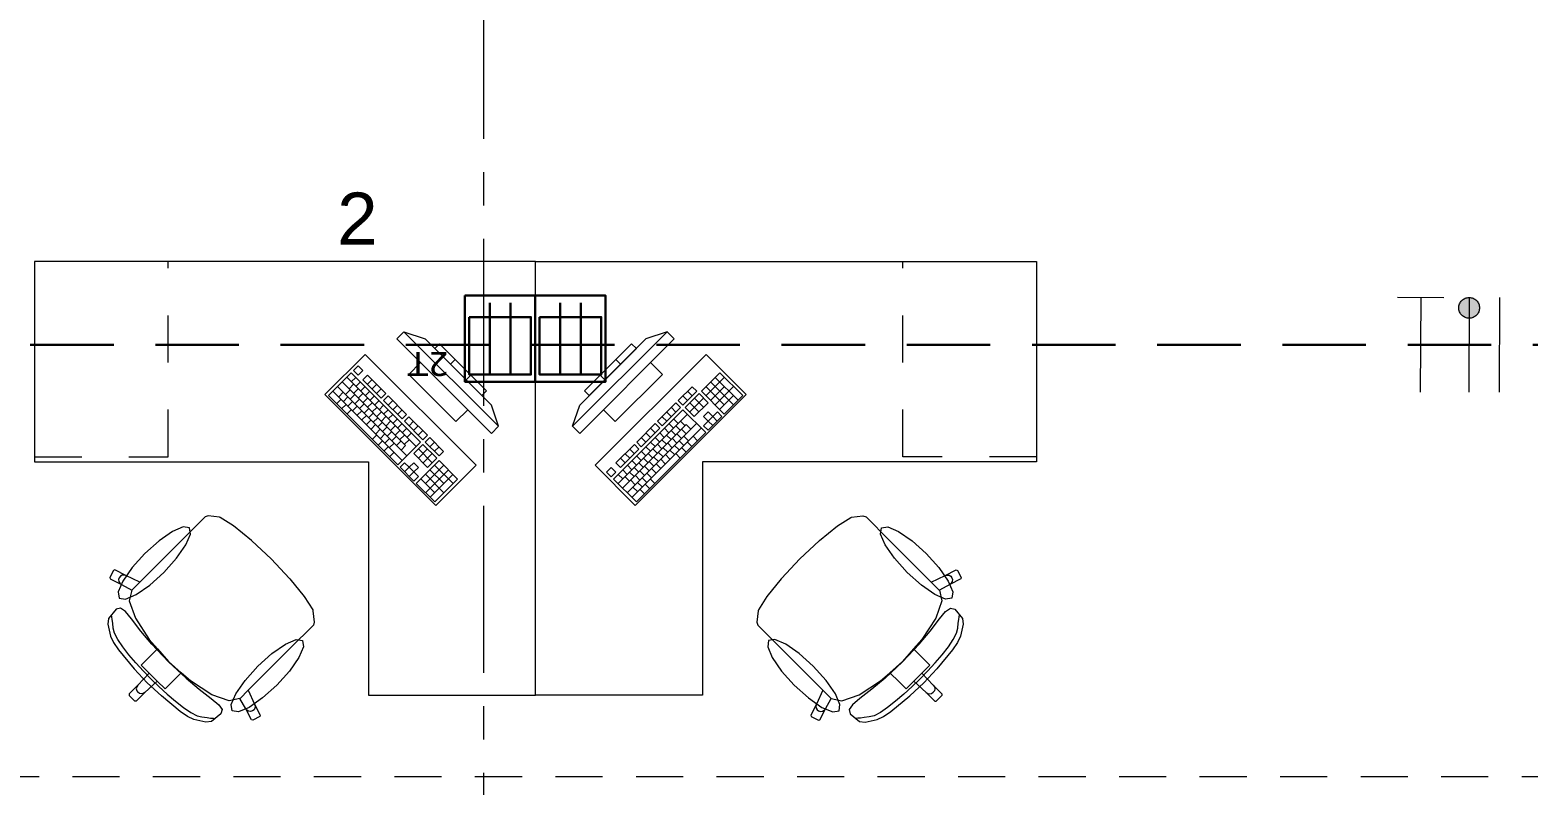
# Model space of a CAD drawing. Header units: inches. Extents: x -19 to 5698, y -728 to 92.
# Drawn here: x 222.684 to 227.17, y 30.175 to 32.437 of the extents above; entities that cross this region are included whole.
import ezdxf

# ---------------------------------------------------------------- set-up
doc = ezdxf.new("R2010")
doc.units = ezdxf.units.IN
doc.header["$MEASUREMENT"] = 0
for name, pattern in [('HIDDEN', [0.375, 0.25, -0.125]), ('Hidden Line', [0.195611, 0.141111, -0.0545]), ('Punto & Raya', [0.65, 0.5, -0.075, 0, -0.075]), ('Rayas', [0.282222, 0.141111, -0.141111]), ('RAYITAS', [0.375, 0.25, -0.125])]:
    doc.linetypes.add(name, pattern=pattern)
doc.layers.get('0').update_dxf_attribs({"color": 61})
for name, color, linetype, lineweight in [('00 conduct tomacorr', 120, 'HIDDEN', 30), ('00 IE LUZ EMERGENCIA', 253, 'Continuous', 0), ('T-TECHO-E', 150, 'Continuous', 20), ('TOMACORRIENTE', 22, 'RAYITAS', 9)]:
    doc.layers.add(name, color=color, linetype=linetype, lineweight=lineweight)
for name, color, linetype in [('08 _ STR _ EXT _ 09 Vigas', 251, 'Continuous'), ('Interior - Mobiliario', 7, 'Continuous'), ('Marcador - Secciones', 7, 'Continuous')]:
    doc.layers.add(name, color=color, linetype=linetype)
doc.styles.add('Annotative', font='arial.ttf')

# ---------------------------------------------------------------- blocks, each defined once
blk = doc.blocks.new('CAJA POP UP 6 MODULOS')
at = {"layer": '00 conduct tomacorr', "linetype": 'Continuous'}
for p, q in [((-0.095, -0.165), (-0.095, -0.0151)), ((-0.052, -0.165), (-0.052, -0.0151)), ((0.052, -0.165), (0.052, -0.0151)), ((0.095, -0.165), (0.095, -0.0151)), ((0, -0.165), (0, -0.18))]:
    blk.add_line(p, q, dxfattribs=at)
for points in [[(-0.147, 0), (0.147, 0), (0.147, -0.18), (-0.147, -0.18)], [(0, 0), (0.147, 0), (0.147, -0.18), (0, -0.18)]]:
    blk.add_lwpolyline(points, close=True, dxfattribs=at)
for points in [[(-0.138, -0.045), (-0.009, -0.045), (-0.009, -0.165), (-0.138, -0.165), (-0.138, -0.045)], [(0.009, -0.045), (0.138, -0.045), (0.138, -0.165), (0.009, -0.165), (0.009, -0.045)]]:
    blk.add_lwpolyline(points, dxfattribs=at)
at = {"color": 1, "insert": (-0.1807, -0.168), "char_height": 0.05, "attachment_point": 1, "rotation": 180}
blk.add_mtext_dynamic_manual_height_columns('{\\fVerdana|b0|i0|c0|p34;2T}', width=0.000481, gutter_width=0.1561, heights=[0], dxfattribs=at)
blk = doc.blocks.new('a')
at = {"layer": 'TOMACORRIENTE', "ltscale": 0.05}
h = blk.add_hatch(color=4, dxfattribs=at)
edge = h.paths.add_edge_path()
edge.add_arc((0, 0.0752), 0.0211, 0, 360)
at = {"layer": 'TOMACORRIENTE', "color": 4}
for p, q in [((-0.1455, 0.0963), (-0.0515, 0.0963)), ((-0.0985, 0.0963), (-0.0985, -0.0966)), ((0, 0.0963), (0, -0.0963)), ((0.0623, -0.0963), (0.0623, 0.0963))]:
    blk.add_line(p, q, dxfattribs=at)
blk.add_circle((0, 0.0752), 0.0211, dxfattribs=at)
blk = doc.blocks.new('CABLE 3FACE')
at = {"layer": 'T-TECHO-E', "rotation": 59.94170052614085}
blk.add_blockref('a', (0, 0), dxfattribs=at)

msp = doc.modelspace()

# ---------------------------------------------------------------- linework, layer by layer
at = {"layer": '00 conduct tomacorr'}
msp.add_line((230.0597, 31.4939), (218.5049, 31.4939, 0.0001), dxfattribs=at)
at = {"layer": '08 _ STR _ EXT _ 09 Vigas', "color": 251, "linetype": 'Hidden Line', "lineweight": 13, "true_color": 0x636466}
msp.add_line((222.57, 30.2), (229.07, 30.2), dxfattribs=at)
at = {"layer": 'Interior - Mobiliario', "color": 175, "linetype": 'Rayas', "lineweight": 13}
for p, q in [((223.098, 31.1587), (223.098, 31.7437)), ((225.298, 31.1587), (225.298, 31.7437)), ((222.698, 31.1587), (223.098, 31.1587)), ((225.698, 31.1587), (225.298, 31.1587))]:
    msp.add_line(p, q, dxfattribs=at)
at = {"layer": 'Interior - Mobiliario', "color": 175, "linetype": 'Continuous', "lineweight": 13}
for p, q in [((223.804, 31.5326), (223.7828, 31.5114)), ((223.7828, 31.5114), (224.0657, 31.2285)), ((224.0869, 31.2497), (223.804, 31.5326)), ((223.804, 31.5326), (223.8677, 31.5114)), ((223.8677, 31.5114), (224.0657, 31.3134)), ((223.9101, 31.4972), (223.896, 31.4831)), ((224.0515, 31.3558), (223.9101, 31.4972)), ((224.5919, 31.5326), (224.3091, 31.2497)), ((224.3303, 31.2285), (224.6131, 31.5114)), ((224.3303, 31.3134), (224.5283, 31.5114)), ((224.4858, 31.4972), (224.3444, 31.3558)), ((224.5, 31.4831), (224.4858, 31.4972)), ((224.5919, 31.5326), (224.5283, 31.5114)), ((224.6131, 31.5114), (224.5919, 31.5326)), ((223.896, 31.4831), (224.0374, 31.3417)), ((223.9431, 31.4359), (223.9572, 31.4501)), ((224.3586, 31.3417), (224.5, 31.4831)), ((224.4528, 31.4359), (224.4387, 31.4501)), ((223.6461, 31.4103), (223.5775, 31.3417)), ((223.8538, 31.2026), (223.6461, 31.4103)), ((223.6666, 31.4308), (223.6529, 31.4171)), ((223.6529, 31.4171), (223.6668, 31.4033)), ((223.6805, 31.417), (223.6666, 31.4308)), ((223.6668, 31.4033), (223.6805, 31.417)), ((223.6943, 31.4031), (223.6806, 31.3894)), ((223.7497, 31.3478), (223.6943, 31.4031)), ((223.8535, 31.4407), (223.8182, 31.4053)), ((223.8182, 31.4053), (223.9596, 31.2639)), ((223.995, 31.2992), (223.8535, 31.4407)), ((223.9902, 31.3888), (224.0044, 31.4029)), ((224.4057, 31.3888), (224.3916, 31.4029)), ((224.5424, 31.4407), (224.401, 31.2992)), ((224.4363, 31.2639), (224.5778, 31.4053)), ((224.5778, 31.4053), (224.5424, 31.4407)), ((224.7499, 31.4103), (224.6945, 31.3549)), ((224.8184, 31.3417), (224.7499, 31.4103)), ((223.6049, 31.3691), (223.8126, 31.1614)), ((223.6186, 31.3828), (223.809, 31.1924)), ((223.6292, 31.3449), (223.6429, 31.3586)), ((223.6324, 31.3966), (223.8401, 31.1888)), ((223.6394, 31.3621), (223.6531, 31.3758)), ((223.6462, 31.3827), (223.6599, 31.3964)), ((223.6533, 31.3482), (223.667, 31.3619)), ((223.6601, 31.3689), (223.6738, 31.3826)), ((223.6739, 31.355), (223.6876, 31.3687)), ((223.6806, 31.3894), (223.736, 31.334)), ((223.6945, 31.3756), (223.7082, 31.3893)), ((223.7083, 31.3617), (223.722, 31.3755)), ((223.7222, 31.3479), (223.7359, 31.3616)), ((224.667, 31.3685), (224.6254, 31.327)), ((224.6807, 31.3548), (224.667, 31.3685)), ((224.7082, 31.3412), (224.7636, 31.3966)), ((224.7632, 31.3139), (224.7083, 31.3687)), ((224.7219, 31.3275), (224.7634, 31.369)), ((224.7907, 31.314), (224.7222, 31.3826)), ((224.7356, 31.3137), (224.791, 31.3691)), ((224.8046, 31.3279), (224.736, 31.3964)), ((223.5775, 31.3417), (223.7852, 31.134)), ((223.5912, 31.3554), (223.7989, 31.1477)), ((223.6017, 31.3175), (223.6155, 31.3312)), ((223.6085, 31.3381), (223.6222, 31.3518)), ((223.6173, 31.3019), (223.631, 31.3156)), ((223.6224, 31.3243), (223.6361, 31.338)), ((223.6362, 31.3104), (223.6499, 31.3241)), ((223.643, 31.3311), (223.6567, 31.3448)), ((223.6569, 31.3172), (223.6706, 31.3309)), ((223.6671, 31.3344), (223.6808, 31.3481)), ((223.6707, 31.3034), (223.6844, 31.3171)), ((223.681, 31.3205), (223.6947, 31.3342)), ((223.6877, 31.3412), (223.7015, 31.3549)), ((223.6948, 31.3067), (223.7085, 31.3204)), ((223.7016, 31.3273), (223.7153, 31.341)), ((223.7154, 31.3135), (223.7292, 31.3272)), ((223.7293, 31.2996), (223.743, 31.3133)), ((223.736, 31.334), (223.7497, 31.3478)), ((223.7567, 31.3408), (223.7429, 31.3271)), ((223.7429, 31.3271), (223.7983, 31.2717)), ((223.812, 31.2854), (223.7567, 31.3408)), ((223.7568, 31.3133), (223.7705, 31.327)), ((223.7706, 31.2994), (223.7843, 31.3131)), ((224.0374, 31.3417), (224.0515, 31.3558)), ((224.0869, 31.2497), (224.0657, 31.3134)), ((224.3091, 31.2497), (224.3303, 31.3134)), ((224.3444, 31.3558), (224.3586, 31.3417)), ((224.6185, 31.3201), (224.5631, 31.2647)), ((224.6322, 31.3064), (224.6185, 31.3201)), ((224.6254, 31.327), (224.6391, 31.3133)), ((224.6391, 31.3133), (224.6807, 31.3548)), ((224.653, 31.3271), (224.6393, 31.3408)), ((224.6875, 31.348), (224.646, 31.3064)), ((224.6668, 31.341), (224.6531, 31.3547)), ((224.6597, 31.2927), (224.7013, 31.3342)), ((224.6873, 31.2928), (224.6599, 31.3203)), ((224.6734, 31.279), (224.715, 31.3205)), ((224.7011, 31.3067), (224.6737, 31.3341)), ((224.715, 31.3205), (224.6875, 31.348)), ((224.6945, 31.3549), (224.763, 31.2863)), ((224.7493, 31.3), (224.7909, 31.3416)), ((224.763, 31.2863), (224.8184, 31.3417)), ((223.6329, 31.2863), (223.6466, 31.3)), ((223.6501, 31.2966), (223.6638, 31.3103)), ((223.6639, 31.2827), (223.6776, 31.2964)), ((223.6778, 31.2689), (223.6915, 31.2826)), ((223.6846, 31.2895), (223.6983, 31.3032)), ((223.6916, 31.255), (223.7053, 31.2687)), ((223.6984, 31.2757), (223.7121, 31.2894)), ((223.7087, 31.2928), (223.7224, 31.3066)), ((223.7122, 31.2618), (223.726, 31.2755)), ((223.7225, 31.279), (223.7362, 31.2927)), ((223.7363, 31.2651), (223.7501, 31.2789)), ((223.7431, 31.2858), (223.7569, 31.2995)), ((223.757, 31.2719), (223.7707, 31.2856)), ((223.7708, 31.2581), (223.7845, 31.2718)), ((223.7845, 31.2856), (223.7982, 31.2993)), ((223.7983, 31.2717), (223.812, 31.2854)), ((223.819, 31.2785), (223.8053, 31.2648)), ((223.8744, 31.2231), (223.819, 31.2785)), ((223.9596, 31.2639), (223.995, 31.2992)), ((224.401, 31.2992), (224.4363, 31.2639)), ((224.6391, 31.2995), (224.4314, 31.0918)), ((224.4451, 31.0781), (224.6528, 31.2858)), ((224.5768, 31.251), (224.6322, 31.3064)), ((224.5907, 31.2648), (224.577, 31.2785)), ((224.6045, 31.2787), (224.5908, 31.2924)), ((224.6184, 31.2925), (224.6047, 31.3062)), ((224.6251, 31.2581), (224.6114, 31.2718)), ((224.7076, 31.2309), (224.6391, 31.2995)), ((224.646, 31.3064), (224.6734, 31.279)), ((224.7148, 31.293), (224.701, 31.2791)), ((224.701, 31.2791), (224.7147, 31.2654)), ((224.7146, 31.2378), (224.7561, 31.2794)), ((224.7147, 31.2654), (224.7286, 31.2793)), ((224.7286, 31.2793), (224.7148, 31.293)), ((224.7424, 31.2931), (224.7286, 31.2793)), ((224.7423, 31.2655), (224.7286, 31.2793)), ((224.7561, 31.2794), (224.7424, 31.2931)), ((223.7055, 31.2412), (223.7192, 31.2549)), ((223.7091, 31.2102), (223.7228, 31.2239)), ((223.7193, 31.2273), (223.733, 31.241)), ((223.7261, 31.248), (223.7398, 31.2617)), ((223.7332, 31.2135), (223.7469, 31.2272)), ((223.7399, 31.2341), (223.7537, 31.2478)), ((223.7502, 31.2513), (223.7639, 31.265)), ((223.7538, 31.2203), (223.7675, 31.234)), ((223.764, 31.2374), (223.7778, 31.2512)), ((223.7779, 31.2236), (223.7916, 31.2373)), ((223.7847, 31.2442), (223.7984, 31.258)), ((223.7917, 31.2098), (223.8055, 31.2235)), ((223.7985, 31.2304), (223.8122, 31.2441)), ((223.8053, 31.2648), (223.8606, 31.2094)), ((223.8124, 31.2165), (223.8261, 31.2303)), ((223.8191, 31.251), (223.8328, 31.2647)), ((223.8329, 31.2371), (223.8467, 31.2508)), ((223.8468, 31.2233), (223.8605, 31.237)), ((223.8606, 31.2094), (223.8744, 31.2231)), ((224.0657, 31.2285), (224.0869, 31.2497)), ((224.3091, 31.2497), (224.3303, 31.2285)), ((224.4588, 31.0644), (224.6492, 31.2548)), ((224.4725, 31.0506), (224.6802, 31.2584)), ((224.4862, 31.0369), (224.6939, 31.2446)), ((224.4999, 31.0232), (224.7076, 31.2309)), ((224.5562, 31.2578), (224.5008, 31.2024)), ((224.5145, 31.1886), (224.5699, 31.244)), ((224.5422, 31.2163), (224.5285, 31.2301)), ((224.5561, 31.2302), (224.5423, 31.2439)), ((224.5699, 31.244), (224.5562, 31.2578)), ((224.5631, 31.2647), (224.5768, 31.251)), ((224.5836, 31.2165), (224.5698, 31.2303)), ((224.5974, 31.2304), (224.5837, 31.2441)), ((224.6042, 31.2098), (224.5905, 31.2235)), ((224.6113, 31.2442), (224.5975, 31.258)), ((224.618, 31.2236), (224.6043, 31.2373)), ((224.6319, 31.2374), (224.6182, 31.2512)), ((224.6352, 31.2133), (224.6215, 31.2271)), ((224.6457, 31.2513), (224.632, 31.265)), ((224.6491, 31.2272), (224.6354, 31.2409)), ((224.6629, 31.241), (224.6492, 31.2548)), ((224.7147, 31.2654), (224.7009, 31.2516)), ((224.7009, 31.2516), (224.7146, 31.2378)), ((224.7284, 31.2517), (224.7147, 31.2654)), ((223.7264, 31.1928), (223.7401, 31.2066)), ((223.7437, 31.1755), (223.7574, 31.1892)), ((223.747, 31.1996), (223.7607, 31.2133)), ((223.7608, 31.1858), (223.7746, 31.1995)), ((223.7676, 31.2064), (223.7814, 31.2201)), ((223.7815, 31.1926), (223.7952, 31.2063)), ((223.7852, 31.134), (223.8538, 31.2026)), ((223.7953, 31.1787), (223.809, 31.1924)), ((223.8056, 31.1959), (223.8193, 31.2096)), ((223.8607, 31.1956), (223.8333, 31.1682)), ((223.847, 31.1819), (223.8885, 31.1404)), ((223.8471, 31.1544), (223.8746, 31.1818)), ((223.9023, 31.1541), (223.8607, 31.1956)), ((223.8813, 31.2162), (223.8676, 31.2025)), ((223.8676, 31.2025), (223.9091, 31.161)), ((223.9228, 31.1747), (223.8813, 31.2162)), ((223.8814, 31.1886), (223.8951, 31.2024)), ((223.8953, 31.1748), (223.909, 31.1885)), ((224.4939, 31.1954), (224.4385, 31.14)), ((224.4522, 31.1263), (224.5076, 31.1817)), ((224.4937, 31.1679), (224.48, 31.1816)), ((224.5076, 31.1817), (224.4939, 31.1954)), ((224.5008, 31.2024), (224.5145, 31.1886)), ((224.5284, 31.2025), (224.5147, 31.2162)), ((224.542, 31.175), (224.5283, 31.1887)), ((224.5559, 31.1888), (224.5421, 31.2026)), ((224.5627, 31.1682), (224.5489, 31.1819)), ((224.5697, 31.2027), (224.556, 31.2164)), ((224.5765, 31.1821), (224.5628, 31.1958)), ((224.5903, 31.1959), (224.5766, 31.2096)), ((224.5937, 31.1718), (224.58, 31.1855)), ((224.6075, 31.1857), (224.5938, 31.1994)), ((224.6143, 31.165), (224.6006, 31.1787)), ((224.6214, 31.1995), (224.6077, 31.2132)), ((224.6282, 31.1789), (224.6144, 31.1926)), ((224.642, 31.1927), (224.6283, 31.2064)), ((224.6488, 31.1721), (224.6351, 31.1858)), ((224.6559, 31.2066), (224.6421, 31.2203)), ((224.6661, 31.1894), (224.6524, 31.2031)), ((224.6834, 31.2067), (224.6697, 31.2204)), ((223.761, 31.1582), (223.7747, 31.1719)), ((223.8059, 31.1408), (223.7921, 31.1271)), ((223.8197, 31.1269), (223.8059, 31.1408)), ((223.8334, 31.1406), (223.8197, 31.1269)), ((223.8333, 31.1682), (223.8748, 31.1267)), ((223.8473, 31.1268), (223.8334, 31.1406)), ((223.9092, 31.1472), (223.8406, 31.0786)), ((223.861, 31.1405), (223.8884, 31.1679)), ((223.8682, 31.0785), (223.923, 31.1333)), ((223.8748, 31.1267), (223.9023, 31.1541)), ((223.8955, 31.1335), (223.9509, 31.0781)), ((223.9091, 31.161), (223.9228, 31.1747)), ((223.9646, 31.0918), (223.9092, 31.1472)), ((224.4385, 31.14), (224.4522, 31.1263)), ((224.4661, 31.1402), (224.4523, 31.1539)), ((224.4799, 31.154), (224.4662, 31.1677)), ((224.4866, 31.1196), (224.4729, 31.1333)), ((224.5005, 31.1335), (224.4868, 31.1472)), ((224.5143, 31.1473), (224.5006, 31.161)), ((224.5211, 31.1267), (224.5074, 31.1404)), ((224.5282, 31.1612), (224.5145, 31.1749)), ((224.535, 31.1405), (224.5212, 31.1542)), ((224.5488, 31.1544), (224.5351, 31.1681)), ((224.5521, 31.1303), (224.5384, 31.144)), ((224.566, 31.1441), (224.5523, 31.1578)), ((224.5728, 31.1235), (224.5591, 31.1372)), ((224.5798, 31.158), (224.5661, 31.1717)), ((224.5866, 31.1373), (224.5729, 31.151)), ((224.6005, 31.1512), (224.5868, 31.1649)), ((224.6315, 31.1548), (224.6178, 31.1685)), ((223.7921, 31.1271), (223.8337, 31.0855)), ((223.806, 31.1132), (223.8197, 31.1269)), ((223.8197, 31.1269), (223.8335, 31.1131)), ((223.8198, 31.0994), (223.8335, 31.1131)), ((223.8335, 31.1131), (223.8473, 31.1268)), ((223.8474, 31.0992), (223.8335, 31.1131)), ((223.8337, 31.0855), (223.8474, 31.0992)), ((223.8543, 31.0923), (223.8959, 31.0508)), ((223.868, 31.106), (223.9234, 31.0506)), ((223.8683, 31.0509), (223.9369, 31.1195)), ((223.8817, 31.1197), (223.9233, 31.0782)), ((223.8821, 31.0371), (223.9507, 31.1056)), ((223.896, 31.0232), (223.9646, 31.0918)), ((224.4246, 31.1262), (224.4108, 31.1124)), ((224.4108, 31.1124), (224.4245, 31.0986)), ((224.4245, 31.0986), (224.4384, 31.1125)), ((224.4384, 31.1125), (224.4246, 31.1262)), ((224.4314, 31.0918), (224.4999, 31.0232)), ((224.4589, 31.0919), (224.4452, 31.1056)), ((224.4728, 31.1058), (224.4591, 31.1195)), ((224.4796, 31.0851), (224.4659, 31.0988)), ((224.4934, 31.099), (224.4797, 31.1127)), ((224.4967, 31.0749), (224.483, 31.0886)), ((224.5073, 31.1128), (224.4935, 31.1265)), ((224.5106, 31.0887), (224.4969, 31.1024)), ((224.5244, 31.1026), (224.5107, 31.1163)), ((224.5312, 31.0819), (224.5175, 31.0956)), ((224.5383, 31.1164), (224.5246, 31.1301)), ((224.5451, 31.0958), (224.5314, 31.1095)), ((224.5553, 31.0786), (224.5416, 31.0923)), ((224.5589, 31.1096), (224.5452, 31.1233)), ((223.8406, 31.0786), (223.896, 31.0232)), ((224.5035, 31.0542), (224.4898, 31.0679)), ((224.5174, 31.0681), (224.5037, 31.0818)), ((224.5242, 31.0474), (224.5105, 31.0612)), ((224.5397, 31.063), (224.526, 31.0767)), ((223.1864, 30.9563), (223.1609, 30.9308)), ((223.2083, 30.9783), (223.1864, 30.9563)), ((223.2176, 30.9812), (223.2083, 30.9783)), ((223.2516, 30.9772), (223.2176, 30.9812)), ((223.2537, 30.9763), (223.2516, 30.9772)), ((223.2937, 30.9514), (223.2537, 30.9763)), ((225.1022, 30.9514), (225.1422, 30.9763)), ((225.1422, 30.9763), (225.1444, 30.9772)), ((225.1444, 30.9772), (225.1783, 30.9812)), ((225.1783, 30.9812), (225.1876, 30.9783)), ((225.1876, 30.9783), (225.2095, 30.9563)), ((225.2095, 30.9563), (225.235, 30.9308)), ((223.1609, 30.9308), (223.013, 30.783)), ((223.3474, 30.9078), (223.2937, 30.9514)), ((225.0485, 30.9078), (225.1022, 30.9514)), ((225.235, 30.9308), (225.3829, 30.783)), ((223.3482, 30.9071), (223.3474, 30.9078)), ((223.4066, 30.8523), (223.3482, 30.9071)), ((224.9894, 30.8523), (225.0477, 30.9071)), ((225.0477, 30.9071), (225.0485, 30.9078)), ((222.9382, 30.8195), (222.9341, 30.8182)), ((222.9713, 30.8026), (222.9382, 30.8195)), ((223.4066, 30.8523), (223.4614, 30.7939)), ((224.9894, 30.8523), (224.9345, 30.7939)), ((225.4247, 30.8026), (225.4578, 30.8195)), ((225.4578, 30.8195), (225.4618, 30.8182)), ((222.9341, 30.8182), (222.9233, 30.7969)), ((222.9233, 30.7969), (222.9246, 30.7928)), ((222.9246, 30.7928), (222.9577, 30.7758)), ((222.9511, 30.7961), (222.9495, 30.7904)), ((222.9495, 30.7904), (222.9502, 30.7846)), ((222.9502, 30.7846), (222.9531, 30.7795)), ((222.9547, 30.8007), (222.9511, 30.7961)), ((222.9531, 30.7795), (222.9577, 30.7758)), ((222.9598, 30.8035), (222.9547, 30.8007)), ((222.9577, 30.7758), (222.9887, 30.7585)), ((222.9656, 30.8042), (222.9598, 30.8035)), ((222.9713, 30.8026), (222.9656, 30.8042)), ((223.013, 30.783), (222.9713, 30.8026)), ((222.9888, 30.7588), (223.013, 30.783)), ((223.4614, 30.7939), (223.4621, 30.7931)), ((223.4621, 30.7931), (223.5056, 30.7394)), ((224.9338, 30.7931), (224.8903, 30.7394)), ((224.9345, 30.7939), (224.9338, 30.7931)), ((225.3829, 30.783), (225.4247, 30.8026)), ((225.4071, 30.7588), (225.3829, 30.783)), ((225.4382, 30.7758), (225.4072, 30.7585)), ((225.4247, 30.8026), (225.4303, 30.8042)), ((225.4303, 30.8042), (225.4361, 30.8035)), ((225.4361, 30.8035), (225.4412, 30.8007)), ((225.4713, 30.7928), (225.4382, 30.7758)), ((225.4428, 30.7795), (225.4382, 30.7758)), ((225.4412, 30.8007), (225.4448, 30.7961)), ((225.4457, 30.7846), (225.4428, 30.7795)), ((225.4448, 30.7961), (225.4464, 30.7904)), ((225.4464, 30.7904), (225.4457, 30.7846)), ((225.4618, 30.8182), (225.4726, 30.7969)), ((225.4726, 30.7969), (225.4713, 30.7928)), ((222.9887, 30.7585), (222.9813, 30.7266)), ((222.9888, 30.7588), (222.9887, 30.7585)), ((223.5056, 30.7394), (223.5306, 30.6994)), ((224.8903, 30.7394), (224.8654, 30.6994)), ((225.4071, 30.7588), (225.4072, 30.7585)), ((225.4072, 30.7585), (225.4146, 30.7266)), ((222.9426, 30.7015), (222.9195, 30.6736)), ((222.9556, 30.7049), (222.9426, 30.7015)), ((222.9699, 30.6948), (222.9556, 30.7049)), ((222.9885, 30.6726), (222.9699, 30.6948)), ((222.9813, 30.7266), (222.9996, 30.6746)), ((223.5306, 30.6994), (223.5315, 30.6973)), ((223.5315, 30.6973), (223.5355, 30.6633)), ((224.8645, 30.6973), (224.8605, 30.6633)), ((224.8654, 30.6994), (224.8645, 30.6973)), ((225.4146, 30.7266), (225.3963, 30.6746)), ((225.4074, 30.6726), (225.426, 30.6948)), ((225.426, 30.6948), (225.4404, 30.7049)), ((225.4404, 30.7049), (225.4533, 30.7015)), ((225.4533, 30.7015), (225.4765, 30.6736)), ((222.9195, 30.6736), (222.9176, 30.6568)), ((222.9176, 30.6568), (222.9253, 30.6207)), ((222.9291, 30.6789), (222.9283, 30.6834)), ((222.9299, 30.6708), (222.9291, 30.6789)), ((222.9319, 30.6601), (222.9299, 30.6708)), ((222.9331, 30.6447), (222.9319, 30.6601)), ((222.937, 30.6299), (222.9331, 30.6447)), ((223.0164, 30.6364), (222.9885, 30.6726)), ((222.9996, 30.6746), (223.041, 30.6108)), ((223.5326, 30.6541), (223.5106, 30.6321)), ((223.5355, 30.6633), (223.5326, 30.6541)), ((224.8605, 30.6633), (224.8633, 30.6541)), ((224.8633, 30.6541), (224.8853, 30.6321)), ((225.3963, 30.6746), (225.3549, 30.6108)), ((225.3795, 30.6364), (225.4074, 30.6726)), ((225.4589, 30.6299), (225.4628, 30.6447)), ((225.4628, 30.6447), (225.464, 30.6601)), ((225.464, 30.6601), (225.466, 30.6708)), ((225.466, 30.6708), (225.4668, 30.6789)), ((225.4668, 30.6789), (225.4676, 30.6834)), ((225.4783, 30.6568), (225.4706, 30.6207)), ((225.4765, 30.6736), (225.4783, 30.6568)), ((222.9253, 30.6207), (222.9343, 30.6015)), ((222.9343, 30.6015), (222.9492, 30.5798)), ((222.9469, 30.6111), (222.937, 30.6299)), ((222.9618, 30.5893), (222.9469, 30.6111)), ((223.0491, 30.5971), (223.0164, 30.6364)), ((223.041, 30.6108), (223.0658, 30.5826)), ((223.0986, 30.5443), (223.0491, 30.5971)), ((223.4851, 30.6066), (223.3373, 30.4587)), ((223.5106, 30.6321), (223.4851, 30.6066)), ((224.8853, 30.6321), (224.9108, 30.6066)), ((224.9108, 30.6066), (225.0587, 30.4587)), ((225.2973, 30.5443), (225.3468, 30.5971)), ((225.3549, 30.6108), (225.3302, 30.5826)), ((225.3468, 30.5971), (225.3795, 30.6364)), ((225.4341, 30.5893), (225.449, 30.6111)), ((225.4616, 30.6015), (225.4467, 30.5798)), ((225.449, 30.6111), (225.4589, 30.6299)), ((225.4706, 30.6207), (225.4616, 30.6015)), ((222.9492, 30.5798), (222.996, 30.5231)), ((222.9804, 30.5655), (222.9618, 30.5893)), ((223.0015, 30.5407), (222.9804, 30.5655)), ((223.0384, 30.5553), (223.0173, 30.5341)), ((223.0658, 30.5826), (223.0384, 30.5553)), ((223.0658, 30.5826), (223.0991, 30.5448)), ((225.3302, 30.5826), (225.2968, 30.5448)), ((225.3302, 30.5826), (225.3575, 30.5553)), ((225.3575, 30.5553), (225.3787, 30.5341)), ((225.3944, 30.5407), (225.4156, 30.5655)), ((225.4467, 30.5798), (225.3999, 30.5231)), ((225.4156, 30.5655), (225.4341, 30.5893)), ((222.996, 30.5231), (223.0352, 30.4809)), ((223.0241, 30.5161), (223.0015, 30.5407)), ((223.0409, 30.5105), (223.0069, 30.474)), ((223.0173, 30.5341), (223.0409, 30.5105)), ((223.0469, 30.4926), (223.0241, 30.5161)), ((223.0409, 30.5105), (223.0528, 30.4985)), ((223.0986, 30.5443), (223.1514, 30.4949)), ((223.1369, 30.5115), (223.0991, 30.5448)), ((223.1369, 30.5115), (223.1096, 30.4841)), ((223.1651, 30.4867), (223.1369, 30.5115)), ((225.2309, 30.4867), (225.259, 30.5115)), ((225.2973, 30.5443), (225.2445, 30.4949)), ((225.259, 30.5115), (225.2968, 30.5448)), ((225.259, 30.5115), (225.2864, 30.4841)), ((225.355, 30.5105), (225.3431, 30.4985)), ((225.349, 30.4926), (225.3718, 30.5161)), ((225.3787, 30.5341), (225.355, 30.5105)), ((225.355, 30.5105), (225.389, 30.474)), ((225.3999, 30.5231), (225.3608, 30.4809)), ((225.3718, 30.5161), (225.3944, 30.5407)), ((223.0069, 30.474), (222.9808, 30.4479)), ((223.0037, 30.4691), (223.0025, 30.4634)), ((223.0025, 30.4634), (223.0037, 30.4576)), ((223.0069, 30.474), (223.0037, 30.4691)), ((223.0648, 30.4866), (223.0282, 30.4526)), ((223.0774, 30.4418), (223.0352, 30.4809)), ((223.0469, 30.4926), (223.0704, 30.4698)), ((223.0648, 30.4866), (223.0528, 30.4985)), ((223.0884, 30.463), (223.0648, 30.4866)), ((223.0704, 30.4698), (223.095, 30.4472)), ((223.1096, 30.4841), (223.0884, 30.463)), ((223.1514, 30.4949), (223.1907, 30.4621)), ((223.2289, 30.4453), (223.1651, 30.4867)), ((223.1907, 30.4621), (223.2269, 30.4342)), ((225.167, 30.4453), (225.2309, 30.4867)), ((225.2052, 30.4621), (225.1691, 30.4342)), ((225.2445, 30.4949), (225.2052, 30.4621)), ((225.2864, 30.4841), (225.3075, 30.463)), ((225.3256, 30.4698), (225.3009, 30.4472)), ((225.3075, 30.463), (225.3312, 30.4866)), ((225.3186, 30.4418), (225.3608, 30.4809)), ((225.349, 30.4926), (225.3256, 30.4698)), ((225.3312, 30.4866), (225.3431, 30.4985)), ((225.3312, 30.4866), (225.3677, 30.4526)), ((225.389, 30.474), (225.3923, 30.4691)), ((225.389, 30.474), (225.4151, 30.4479)), ((225.3934, 30.4634), (225.3922, 30.4576)), ((225.3923, 30.4691), (225.3934, 30.4634)), ((222.9808, 30.4479), (222.9808, 30.4436)), ((222.9808, 30.4436), (222.9894, 30.4351)), ((222.9979, 30.4265), (222.9894, 30.4351)), ((223.0022, 30.4265), (222.9979, 30.4265)), ((223.0282, 30.4526), (223.0022, 30.4265)), ((223.0037, 30.4576), (223.007, 30.4527)), ((223.0119, 30.4494), (223.007, 30.4527)), ((223.0176, 30.4483), (223.0119, 30.4494)), ((223.0234, 30.4494), (223.0176, 30.4483)), ((223.0282, 30.4526), (223.0234, 30.4494)), ((223.1341, 30.3949), (223.0774, 30.4418)), ((223.095, 30.4472), (223.1197, 30.4261)), ((223.1197, 30.4261), (223.1436, 30.4075)), ((223.2269, 30.4342), (223.2491, 30.4156)), ((223.2809, 30.427), (223.2289, 30.4453)), ((223.2491, 30.4156), (223.2592, 30.4013)), ((223.3128, 30.4345), (223.2809, 30.427)), ((223.313, 30.4345), (223.3128, 30.4345)), ((223.3301, 30.4035), (223.3128, 30.4345)), ((223.313, 30.4345), (223.3373, 30.4587)), ((223.3373, 30.4587), (223.3568, 30.417)), ((223.3568, 30.417), (223.3585, 30.4113)), ((223.3568, 30.417), (223.3738, 30.3839)), ((225.0391, 30.417), (225.0221, 30.3839)), ((225.0391, 30.417), (225.0375, 30.4113)), ((225.0587, 30.4587), (225.0391, 30.417)), ((225.0829, 30.4345), (225.0587, 30.4587)), ((225.0658, 30.4035), (225.0831, 30.4345)), ((225.0829, 30.4345), (225.0831, 30.4345)), ((225.0831, 30.4345), (225.1151, 30.427)), ((225.1151, 30.427), (225.167, 30.4453)), ((225.1468, 30.4156), (225.1368, 30.4013)), ((225.1691, 30.4342), (225.1468, 30.4156)), ((225.2762, 30.4261), (225.2524, 30.4075)), ((225.2619, 30.3949), (225.3186, 30.4418)), ((225.3009, 30.4472), (225.2762, 30.4261)), ((225.3677, 30.4526), (225.3725, 30.4494)), ((225.3677, 30.4526), (225.3938, 30.4265)), ((225.3725, 30.4494), (225.3783, 30.4483)), ((225.3783, 30.4483), (225.384, 30.4494)), ((225.384, 30.4494), (225.3889, 30.4527)), ((225.3922, 30.4576), (225.3889, 30.4527)), ((225.3938, 30.4265), (225.398, 30.4265)), ((225.398, 30.4265), (225.4066, 30.4351)), ((225.4151, 30.4436), (225.4066, 30.4351)), ((225.4151, 30.4479), (225.4151, 30.4436)), ((223.1558, 30.38), (223.1341, 30.3949)), ((223.1436, 30.4075), (223.1654, 30.3927)), ((223.175, 30.3711), (223.1558, 30.38)), ((223.1654, 30.3927), (223.1842, 30.3827)), ((223.2111, 30.3633), (223.175, 30.3711)), ((223.1842, 30.3827), (223.199, 30.3788)), ((223.199, 30.3788), (223.2144, 30.3776)), ((223.2144, 30.3776), (223.2251, 30.3756)), ((223.2251, 30.3756), (223.2332, 30.3748)), ((223.2557, 30.3884), (223.2279, 30.3652)), ((223.2332, 30.3748), (223.2377, 30.374)), ((223.2592, 30.4013), (223.2557, 30.3884)), ((223.3338, 30.3988), (223.3301, 30.4035)), ((223.3471, 30.3704), (223.3301, 30.4035)), ((223.3389, 30.3959), (223.3338, 30.3988)), ((223.3447, 30.3952), (223.3389, 30.3959)), ((223.3504, 30.3968), (223.3447, 30.3952)), ((223.355, 30.4004), (223.3504, 30.3968)), ((223.3725, 30.3798), (223.3512, 30.369)), ((223.3578, 30.4055), (223.355, 30.4004)), ((223.3585, 30.4113), (223.3578, 30.4055)), ((223.3738, 30.3839), (223.3725, 30.3798)), ((225.0221, 30.3839), (225.0234, 30.3798)), ((225.0234, 30.3798), (225.0448, 30.369)), ((225.0375, 30.4113), (225.0381, 30.4055)), ((225.0381, 30.4055), (225.041, 30.4004)), ((225.041, 30.4004), (225.0456, 30.3968)), ((225.0456, 30.3968), (225.0512, 30.3952)), ((225.0488, 30.3704), (225.0658, 30.4035)), ((225.0512, 30.3952), (225.057, 30.3959)), ((225.057, 30.3959), (225.0621, 30.3988)), ((225.0621, 30.3988), (225.0658, 30.4035)), ((225.1368, 30.4013), (225.1402, 30.3884)), ((225.1402, 30.3884), (225.168, 30.3652)), ((225.1627, 30.3748), (225.1582, 30.374)), ((225.1708, 30.3756), (225.1627, 30.3748)), ((225.1816, 30.3776), (225.1708, 30.3756)), ((225.197, 30.3788), (225.1816, 30.3776)), ((225.1848, 30.3633), (225.2209, 30.3711)), ((225.2117, 30.3827), (225.197, 30.3788)), ((225.2305, 30.3927), (225.2117, 30.3827)), ((225.2209, 30.3711), (225.2402, 30.38)), ((225.2524, 30.4075), (225.2305, 30.3927)), ((225.2402, 30.38), (225.2619, 30.3949)), ((223.2279, 30.3652), (223.2111, 30.3633)), ((223.3512, 30.369), (223.3471, 30.3704)), ((225.0448, 30.369), (225.0488, 30.3704)), ((225.168, 30.3652), (225.1848, 30.3633))]:
    msp.add_line(p, q, dxfattribs=at)
at = {"layer": 'Interior - Mobiliario', "color": 175, "linetype": 'Continuous', "lineweight": 13, "flags": 128}
for points in [[(224.198, 31.7437), (222.698, 31.7437), (222.698, 31.1437), (223.698, 31.1437), (223.698, 30.4437), (224.198, 30.4437)], [(224.198, 31.7437), (225.698, 31.7437), (225.698, 31.1437), (224.698, 31.1437), (224.698, 30.4437), (224.198, 30.4437)], [(223.6874, 31.4654), (223.5672, 31.3452), (223.8995, 31.0129), (224.0197, 31.1331)], [(224.3762, 31.1331), (224.4964, 31.0129), (224.8288, 31.3452), (224.7086, 31.4654)], [(223.0281, 30.8688), (222.99, 30.8263), (222.962, 30.7859), (222.9483, 30.7538), (222.9512, 30.7349), (222.9701, 30.7321), (223.0022, 30.7457), (223.0426, 30.7737), (223.085, 30.8118), (223.1232, 30.8543), (223.1512, 30.8947), (223.1648, 30.9268), (223.1619, 30.9457), (223.143, 30.9485), (223.111, 30.9349), (223.0706, 30.9069)], [(225.3678, 30.8688), (225.406, 30.8263), (225.434, 30.7859), (225.4476, 30.7538), (225.4447, 30.7349), (225.4258, 30.7321), (225.3937, 30.7457), (225.3534, 30.7737), (225.3109, 30.8118), (225.2727, 30.8543), (225.2447, 30.8947), (225.2311, 30.9268), (225.234, 30.9457), (225.2529, 30.9485), (225.285, 30.9349), (225.3253, 30.9069)], [(223.4231, 30.4738), (223.3806, 30.4357), (223.3402, 30.4077), (223.3081, 30.3941), (223.2892, 30.3969), (223.2864, 30.4158), (223.3, 30.4479), (223.328, 30.4883), (223.3661, 30.5308), (223.4086, 30.5689), (223.449, 30.5969), (223.481, 30.6105), (223.5, 30.6077), (223.5028, 30.5887), (223.4892, 30.5567), (223.4612, 30.5163)], [(224.9729, 30.4738), (225.0154, 30.4357), (225.0557, 30.4077), (225.0878, 30.3941), (225.1067, 30.3969), (225.1096, 30.4158), (225.096, 30.4479), (225.068, 30.4883), (225.0298, 30.5308), (224.9873, 30.5689), (224.947, 30.5969), (224.9149, 30.6105), (224.896, 30.6077), (224.8931, 30.5887), (224.9067, 30.5567), (224.9347, 30.5163)]]:
    msp.add_lwpolyline(points, close=True, dxfattribs=at)
at = {"layer": 'Marcador - Secciones', "color": 251, "linetype": 'Punto & Raya', "lineweight": 13, "true_color": 0x636466}
msp.add_line((224.0425, 46.2111), (224.0425, 0.8878), dxfattribs=at)

# ---------------------------------------------------------------- block references
at = {"layer": '00 conduct tomacorr', "xscale": 1.47256122672843, "yscale": 1.47256122672843, "zscale": 1.47256122672843, "rotation": 299.7894777823319}
msp.add_blockref('CABLE 3FACE', (226.9932, 31.4939, 0), dxfattribs=at)
at = {"layer": '00 conduct tomacorr', "xscale": 1.432830642179531, "yscale": 1.432830642179531, "zscale": 1.432830642179531}
msp.add_blockref('CAJA POP UP 6 MODULOS', (224.1971, 31.6414, 0.0001), dxfattribs=at)

# ---------------------------------------------------------------- texts
at = {"layer": '00 IE LUZ EMERGENCIA', "style": 'Annotative'}
msp.add_attdef('2', (223.6039, 31.7939, 0.0001), '', height=0.1562, dxfattribs=at)

doc.saveas('drawing.dxf')
